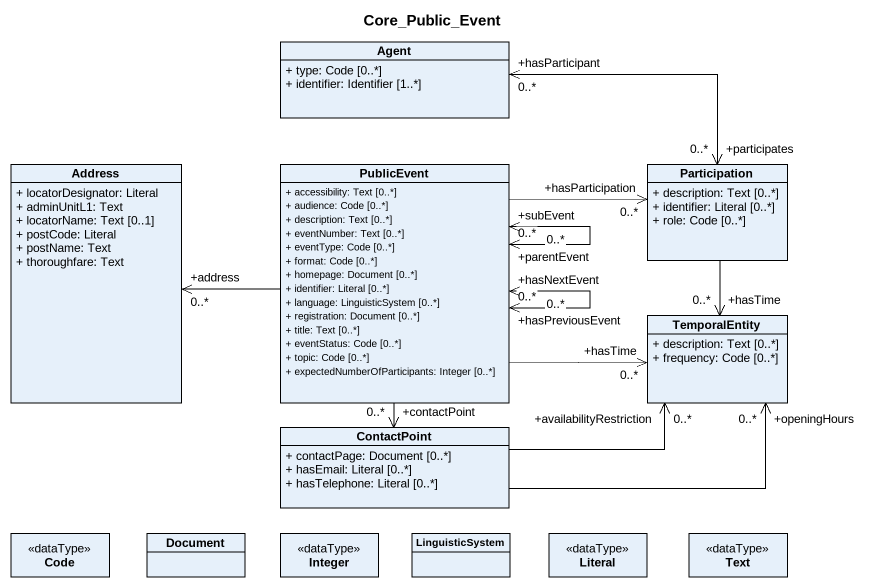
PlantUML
@startuml
title Core_Public_Event
hide circle
hide empty members
skinparam classAttributeIconSize 0
class "Agent" as Agent_ {
  + type: Code [0..*]
  + identifier: Identifier [1..*]
}
class Address {
  + locatorDesignator: Literal
  + adminUnitL1: Text
  + locatorName: Text [0..1]
  + postCode: Literal
  + postName: Text
  + thoroughfare: Text
}
class PublicEvent {
  + accessibility: Text [0..*]
  + audience: Code [0..*]
  + description: Text [0..*]
  + eventNumber: Text [0..*]
  + eventType: Code [0..*]
  + format: Code [0..*]
  + homepage: Document [0..*]
  + identifier: Literal [0..*]
  + language: LinguisticSystem [0..*]
  + registration: Document [0..*]
  + title: Text [0..*]
  + eventStatus: Code [0..*]
  + topic: Code [0..*]
  + expectedNumberOfParticipants: Integer [0..*]
}
class Participation {
  + description: Text [0..*]
  + identifier: Literal [0..*]
  + role: Code [0..*]
}
class TemporalEntity {
  + description: Text [0..*]
  + frequency: Code [0..*]
}
class ContactPoint {
  + contactPage: Document [0..*]
  + hasEmail: Literal [0..*]
  + hasTelephone: Literal [0..*]
}
class Code <<dataType>>
class Document
class Integer <<dataType>>
class LinguisticSystem
class Literal <<dataType>>
class Text <<dataType>>
Agent_ "+hasParticipant\n0..*" <-right-> "+participates\n0..*" Participation
PublicEvent -left-> "+address\n0..*" Address
PublicEvent "+hasPreviousEvent\n0..*" <--> "+hasNextEvent\n0..*" PublicEvent
PublicEvent "+parentEvent\n0..*" <--> "+subEvent\n0..*" PublicEvent
PublicEvent -right-> "+hasParticipation\n0..*" Participation
PublicEvent -right-> "+hasTime\n0..*" TemporalEntity
PublicEvent --> "+contactPoint\n0..*" ContactPoint
Participation --> "+hasTime\n0..*" TemporalEntity
ContactPoint -right-> "+availabilityRestriction\n0..*" TemporalEntity
ContactPoint -right-> "+openingHours\n0..*" TemporalEntity
@enduml
